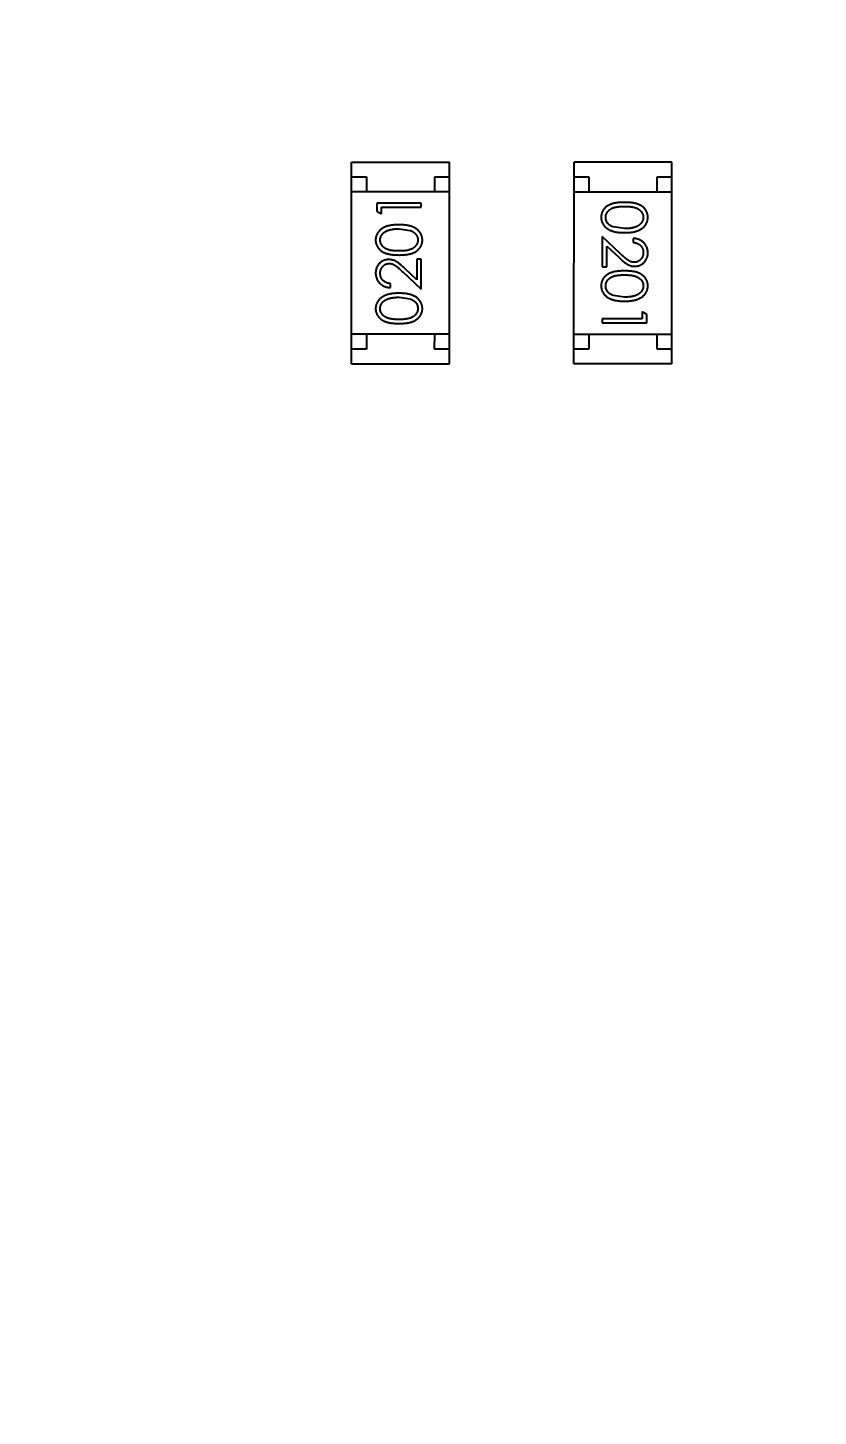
# Model space of a CAD drawing. Header units: inches. Extents: x -37.2 to 29.4, y -3.8 to 37.3.
# Drawn here: x -26.8 to -24.135, y 5.118 to 9.796 of the extents above; entities that cross this region are included whole.
import ezdxf

# ---------------------------------------------------------------- set-up
doc = ezdxf.new("R2010")
doc.units = ezdxf.units.IN
doc.header["$LTSCALE"] = 1.21
doc.header["$MEASUREMENT"] = 0
doc.header["$PDMODE"] = 3
doc.header["$PDSIZE"] = 0.3125
doc.layers.get('0').update_dxf_attribs({"linetype": 'CONTINUOUS'})
doc.layers.get('Defpoints').update_dxf_attribs({"linetype": 'CONTINUOUS'})
doc.layers.add('DIM', color=3, linetype='CONTINUOUS')
doc.styles.get("Standard").update_dxf_attribs({"font": 'txt', "width": 0.8})
doc.dimstyles.get("Standard").update_dxf_attribs({"dimtxt": 0.15625, "dimasz": 0.1875, "dimexe": 0.125, "dimexo": 0.0625, "dimgap": 0.09, "dimtad": 0, "dimtih": 1, "dimtoh": 1, "dimzin": 4, "dimdsep": 46, "dimtxsty": 'STANDARD', "dimblk": '_FILLED', "dimblk1": '_FILLED', "dimblk2": '_FILLED', "dimcen": 0.09, "dimazin": 1, "dimtp": 0.01, "dimtm": 0.01, "dimtfac": 1, "dimtofl": 0, "dimtmove": 0, "dimatfit": 3, "dimldrblk": '_FILLED', "dimfxl": 1, "dimtolj": 1, "dimtzin": 4, "dimarcsym": 0})

# ---------------------------------------------------------------- blocks, each defined once
blk = doc.blocks.new('_FILLED')
at = {"color": 0, "linetype": 'ByBlock'}
blk.add_solid([(0, 0), (-1, 0.1667), (-1, -0.1667)], dxfattribs=at)
blk = doc.blocks.new('*D5')
at = {"layer": 'Defpoints', "color": 0}
for p in [(-36.4962, 28.4485), (-28.0296, 28.4485), (-12.0218, 0.4472)]:
    blk.add_point(p, dxfattribs=at)
at = {"layer": 'DIM', "color": 0, "lineweight": -2}
for p, q in [((-28.0921, 28.4485), (-36.6212, 28.4485)), ((-36.4962, 27.4485), (-36.4962, 16.0045)), ((-36.4962, 1.4472), (-36.4962, 12.8912)), ((-12.0843, 0.4472), (-36.6212, 0.4472))]:
    blk.add_line(p, q, dxfattribs=at)
for p, rotation in [((-36.4962, 28.4485), 90), ((-36.4962, 0.4472), 270)]:
    blk.add_blockref('_FILLED', p, dxfattribs=dict(at, rotation=rotation))
at = {"layer": 'DIM', "color": 0, "insert": (-36.4962, 14.4478), "char_height": 1, "attachment_point": 5, "rotation": 90}
blk.add_mtext('\\A1;28.00', dxfattribs=at)

msp = doc.modelspace()

# ---------------------------------------------------------------- linework, layer by layer
at = {"color": 7, "linetype": 'Continuous'}
for p, q in [((-25.7081, 8.6632), (-25.708, 9.3432)), ((-25.708, 9.3432), (-25.378, 9.3432)), ((-25.3781, 8.6632), (-25.378, 9.3432)), ((-24.9583, 8.6633), (-24.9582, 9.3433)), ((-24.6282, 9.3433), (-24.9582, 9.3433)), ((-24.6283, 8.6633), (-24.6282, 9.3433)), ((-25.708, 9.2932), (-25.658, 9.2932)), ((-25.658, 9.2932), (-25.658, 9.2432)), ((-25.428, 9.2932), (-25.378, 9.2932)), ((-25.428, 9.2432), (-25.428, 9.2932)), ((-24.9582, 9.2933), (-24.9082, 9.2933)), ((-24.9082, 9.2933), (-24.9082, 9.2433)), ((-24.6782, 9.2933), (-24.6282, 9.2933)), ((-24.6782, 9.2433), (-24.6782, 9.2933)), ((-25.378, 9.2432), (-25.708, 9.2432)), ((-24.9582, 9.2433), (-24.6282, 9.2433)), ((-25.6233, 9.205), (-25.6233, 9.1773)), ((-25.4733, 9.205), (-25.6233, 9.205)), ((-25.6233, 9.1773), (-25.6079, 9.1685)), ((-25.6079, 9.1685), (-25.6079, 9.1915)), ((-25.6079, 9.1915), (-25.4733, 9.1915)), ((-25.4733, 9.1915), (-25.4733, 9.205)), ((-24.788, 9.1188), (-24.8257, 9.1245)), ((-25.5483, 9.1185), (-25.5106, 9.1128)), ((-24.8009, 9.0337), (-24.863, 9.0919)), ((-24.863, 9.0919), (-24.863, 8.9899)), ((-24.7591, 9.0861), (-24.7591, 9.0726)), ((-24.8476, 9.0597), (-24.8075, 9.0222)), ((-24.8476, 8.9899), (-24.8476, 9.0597)), ((-25.4887, 8.9467), (-25.5288, 8.9843)), ((-25.4733, 9.0165), (-25.4887, 9.0165)), ((-25.4887, 9.0165), (-25.4887, 8.9467)), ((-25.4733, 8.9146), (-25.4733, 9.0165)), ((-24.863, 8.9899), (-24.8476, 8.9899)), ((-25.5354, 8.9728), (-25.4733, 8.9146)), ((-25.5772, 8.9204), (-25.5772, 8.9338)), ((-24.788, 8.888), (-24.8257, 8.8937)), ((-25.5483, 8.8877), (-25.5106, 8.882)), ((-24.7284, 8.8149), (-24.863, 8.8149)), ((-24.863, 8.8149), (-24.863, 8.8015)), ((-24.863, 8.8015), (-24.713, 8.8015)), ((-24.713, 8.8292), (-24.7284, 8.838)), ((-24.7284, 8.838), (-24.7284, 8.8149)), ((-24.713, 8.8015), (-24.713, 8.8292)), ((-25.378, 8.7632), (-25.708, 8.7632)), ((-25.658, 8.7632), (-25.6581, 8.7132)), ((-25.4281, 8.7132), (-25.428, 8.7632)), ((-24.9583, 8.7633), (-24.6283, 8.7633)), ((-24.9083, 8.7633), (-24.9083, 8.7133)), ((-24.6783, 8.7133), (-24.6783, 8.7633)), ((-25.6581, 8.7132), (-25.7081, 8.7132)), ((-25.3781, 8.7132), (-25.4281, 8.7132)), ((-24.9083, 8.7133), (-24.9583, 8.7133)), ((-24.6283, 8.7133), (-24.6783, 8.7133)), ((-25.7081, 8.6632), (-25.3781, 8.6632)), ((-24.6283, 8.6633), (-24.9583, 8.6633))]:
    msp.add_line(p, q, dxfattribs=at)
for points, knots in [([(-24.788, 9.2072), (-24.7904, 9.2072), (-24.7951, 9.2072), (-24.8018, 9.2069), (-24.8082, 9.2064), (-24.8141, 9.2057), (-24.8197, 9.2048), (-24.8248, 9.2037), (-24.8295, 9.2024), (-24.8339, 9.2009), (-24.8379, 9.1992), (-24.8416, 9.1973), (-24.845, 9.1953), (-24.8482, 9.1931), (-24.8512, 9.1908), (-24.854, 9.1884), (-24.8564, 9.1857), (-24.8586, 9.1829), (-24.8605, 9.18), (-24.8622, 9.177), (-24.8637, 9.1739), (-24.8648, 9.1707), (-24.8657, 9.1674), (-24.8664, 9.1641), (-24.8668, 9.1606), (-24.8668, 9.1583), (-24.8668, 9.1571)], [0, 0, 0, 0, 0.068113, 0.132564, 0.193427, 0.250218, 0.303569, 0.353576, 0.400235, 0.443586, 0.484619, 0.524292, 0.56238, 0.599049, 0.63494, 0.669782, 0.704009, 0.737842, 0.771098, 0.803896, 0.836415, 0.868639, 0.900715, 0.933378, 0.966213, 1, 1, 1, 1]), ([(-24.8514, 9.1566), (-24.8514, 9.1583), (-24.8512, 9.1616), (-24.8499, 9.1665), (-24.8478, 9.1712), (-24.8454, 9.175), (-24.8431, 9.1778), (-24.8412, 9.1799), (-24.8391, 9.1818), (-24.8367, 9.1836), (-24.8342, 9.1852), (-24.8315, 9.1866), (-24.8286, 9.188), (-24.8255, 9.1892), (-24.8221, 9.1903), (-24.8183, 9.1913), (-24.8142, 9.192), (-24.8097, 9.1927), (-24.8048, 9.1932), (-24.7995, 9.1935), (-24.7939, 9.1938), (-24.79, 9.1938), (-24.788, 9.1938)], [0, 0, 0, 0, 0.060034, 0.120278, 0.182348, 0.247919, 0.281641, 0.315701, 0.350322, 0.385703, 0.421819, 0.459196, 0.497866, 0.538301, 0.58121, 0.628183, 0.679403, 0.734699, 0.794074, 0.858416, 0.927049, 1, 1, 1, 1]), ([(-24.7091, 9.1571), (-24.7091, 9.1583), (-24.7092, 9.1606), (-24.7096, 9.1641), (-24.7102, 9.1674), (-24.7112, 9.1707), (-24.7123, 9.1739), (-24.7138, 9.1771), (-24.7155, 9.1801), (-24.7175, 9.183), (-24.7197, 9.1858), (-24.7221, 9.1885), (-24.7249, 9.191), (-24.7278, 9.1933), (-24.731, 9.1954), (-24.7345, 9.1975), (-24.7382, 9.1993), (-24.7421, 9.201), (-24.7464, 9.2025), (-24.7511, 9.2037), (-24.7563, 9.2049), (-24.7618, 9.2057), (-24.7678, 9.2064), (-24.7741, 9.2069), (-24.781, 9.2072), (-24.7856, 9.2072), (-24.788, 9.2072)], [0, 0, 0, 0, 0.033742, 0.066533, 0.099153, 0.13154, 0.164087, 0.196563, 0.229707, 0.263315, 0.297504, 0.331686, 0.366482, 0.4021, 0.438958, 0.476748, 0.515985, 0.556589, 0.599519, 0.645765, 0.695487, 0.748721, 0.805687, 0.866754, 0.931405, 1, 1, 1, 1]), ([(-24.788, 9.1938), (-24.786, 9.1938), (-24.782, 9.1938), (-24.7764, 9.1935), (-24.7711, 9.1932), (-24.7662, 9.1926), (-24.7617, 9.192), (-24.7575, 9.1912), (-24.7538, 9.1903), (-24.7504, 9.1892), (-24.7473, 9.188), (-24.7444, 9.1866), (-24.7417, 9.1851), (-24.7391, 9.1835), (-24.7368, 9.1817), (-24.7347, 9.1798), (-24.7327, 9.1778), (-24.7305, 9.175), (-24.7281, 9.1712), (-24.726, 9.1665), (-24.7248, 9.1616), (-24.7246, 9.1583), (-24.7245, 9.1566)], [0, 0, 0, 0, 0.073302, 0.142286, 0.206253, 0.266017, 0.321612, 0.372532, 0.419497, 0.462398, 0.502825, 0.541489, 0.579034, 0.615143, 0.650298, 0.684912, 0.718701, 0.752189, 0.817245, 0.879117, 0.939613, 1, 1, 1, 1]), ([(-25.5482, 9.1319), (-25.5505, 9.1319), (-25.555, 9.1318), (-25.5616, 9.1315), (-25.5678, 9.131), (-25.5737, 9.1303), (-25.5791, 9.1293), (-25.5843, 9.1282), (-25.589, 9.1267), (-25.5934, 9.1251), (-25.5975, 9.1233), (-25.6014, 9.1214), (-25.6049, 9.1193), (-25.6082, 9.1171), (-25.6112, 9.1146), (-25.614, 9.1121), (-25.6165, 9.1094), (-25.6188, 9.1065), (-25.6208, 9.1035), (-25.6225, 9.1004), (-25.6239, 9.0972), (-25.6251, 9.094), (-25.626, 9.0906), (-25.6267, 9.0872), (-25.6271, 9.0837), (-25.6271, 9.0813), (-25.6272, 9.0801)], [0, 0, 0, 0, 0.065278, 0.127205, 0.186168, 0.241675, 0.294115, 0.343609, 0.390387, 0.434463, 0.476646, 0.517002, 0.555936, 0.593716, 0.630057, 0.665601, 0.700745, 0.734917, 0.768681, 0.802087, 0.834849, 0.867433, 0.900138, 0.932806, 0.966212, 1, 1, 1, 1]), ([(-25.4695, 9.0801), (-25.4695, 9.0813), (-25.4695, 9.0837), (-25.47, 9.0872), (-25.4706, 9.0907), (-25.4715, 9.094), (-25.4728, 9.0973), (-25.4742, 9.1005), (-25.476, 9.1035), (-25.4779, 9.1066), (-25.4802, 9.1095), (-25.4827, 9.1122), (-25.4855, 9.1148), (-25.4885, 9.1172), (-25.4918, 9.1194), (-25.4954, 9.1215), (-25.4992, 9.1234), (-25.5033, 9.1252), (-25.5077, 9.1268), (-25.5124, 9.1282), (-25.5175, 9.1293), (-25.5229, 9.1303), (-25.5288, 9.131), (-25.5349, 9.1315), (-25.5415, 9.1318), (-25.5459, 9.1319), (-25.5482, 9.1319)], [0, 0, 0, 0, 0.033824, 0.067298, 0.10028, 0.133019, 0.165736, 0.198792, 0.232372, 0.266409, 0.301016, 0.336196, 0.371972, 0.408574, 0.446394, 0.485225, 0.525372, 0.567224, 0.611081, 0.65775, 0.70702, 0.759235, 0.814484, 0.873227, 0.934937, 1, 1, 1, 1]), ([(-24.8668, 9.1571), (-24.8668, 9.1559), (-24.8668, 9.1535), (-24.8663, 9.15), (-24.8657, 9.1466), (-24.8647, 9.1432), (-24.8635, 9.14), (-24.8621, 9.1368), (-24.8603, 9.1337), (-24.8583, 9.1307), (-24.8561, 9.1278), (-24.8536, 9.1251), (-24.8508, 9.1225), (-24.8477, 9.12), (-24.8444, 9.1178), (-24.8409, 9.1157), (-24.8371, 9.1138), (-24.833, 9.112), (-24.8286, 9.1104), (-24.8239, 9.1091), (-24.8188, 9.1079), (-24.8133, 9.1069), (-24.8075, 9.1062), (-24.8013, 9.1057), (-24.7948, 9.1054), (-24.7903, 9.1053), (-24.788, 9.1053)], [0, 0, 0, 0, 0.033824, 0.067298, 0.10028, 0.133019, 0.165736, 0.198792, 0.232372, 0.266409, 0.301016, 0.336196, 0.371972, 0.408574, 0.446394, 0.485225, 0.525372, 0.567224, 0.611081, 0.65775, 0.70702, 0.759235, 0.814484, 0.873227, 0.934937, 1, 1, 1, 1]), ([(-24.8257, 9.1245), (-24.8267, 9.1249), (-24.8288, 9.1256), (-24.8317, 9.1269), (-24.8344, 9.1284), (-24.837, 9.13), (-24.8393, 9.1318), (-24.8414, 9.1336), (-24.8433, 9.1356), (-24.8456, 9.1384), (-24.8479, 9.1421), (-24.8499, 9.1468), (-24.8512, 9.1517), (-24.8514, 9.155), (-24.8514, 9.1566)], [0, 0, 0, 0, 0.075949, 0.148549, 0.218996, 0.286119, 0.351826, 0.416074, 0.478265, 0.540325, 0.660405, 0.774606, 0.887187, 1, 1, 1, 1]), ([(-24.788, 9.1053), (-24.7857, 9.1053), (-24.7812, 9.1054), (-24.7747, 9.1057), (-24.7685, 9.1062), (-24.7626, 9.107), (-24.7572, 9.1079), (-24.752, 9.1091), (-24.7473, 9.1105), (-24.7429, 9.1121), (-24.7388, 9.1139), (-24.7349, 9.1158), (-24.7314, 9.1179), (-24.7281, 9.1202), (-24.725, 9.1226), (-24.7223, 9.1252), (-24.7197, 9.1279), (-24.7175, 9.1308), (-24.7155, 9.1337), (-24.7138, 9.1368), (-24.7124, 9.14), (-24.7112, 9.1433), (-24.7103, 9.1466), (-24.7096, 9.15), (-24.7092, 9.1535), (-24.7091, 9.1559), (-24.7091, 9.1571)], [0, 0, 0, 0, 0.065278, 0.127205, 0.186168, 0.241675, 0.294115, 0.343609, 0.390387, 0.434463, 0.476646, 0.517002, 0.555936, 0.593716, 0.630057, 0.665601, 0.700745, 0.734917, 0.768681, 0.802087, 0.834849, 0.867433, 0.900138, 0.932806, 0.966212, 1, 1, 1, 1]), ([(-24.7245, 9.1566), (-24.7246, 9.155), (-24.7248, 9.1517), (-24.726, 9.1469), (-24.7282, 9.1422), (-24.7305, 9.1385), (-24.7328, 9.1356), (-24.7348, 9.1335), (-24.737, 9.1316), (-24.7395, 9.1298), (-24.7422, 9.1281), (-24.7452, 9.1265), (-24.7483, 9.1251), (-24.7517, 9.1238), (-24.7554, 9.1226), (-24.7593, 9.1215), (-24.7635, 9.1207), (-24.7679, 9.12), (-24.7726, 9.1195), (-24.7775, 9.119), (-24.7826, 9.1189), (-24.7862, 9.1188), (-24.788, 9.1188)], [0, 0, 0, 0, 0.059689, 0.119507, 0.181075, 0.246162, 0.279894, 0.314468, 0.350403, 0.387474, 0.426147, 0.466624, 0.508745, 0.553328, 0.600058, 0.649177, 0.700552, 0.754894, 0.811825, 0.871514, 0.934319, 1, 1, 1, 1]), ([(-25.6272, 9.0801), (-25.6271, 9.079), (-25.6271, 9.0766), (-25.6267, 9.0732), (-25.626, 9.0698), (-25.6251, 9.0665), (-25.6239, 9.0633), (-25.6225, 9.0602), (-25.6207, 9.0572), (-25.6188, 9.0542), (-25.6166, 9.0514), (-25.6141, 9.0487), (-25.6114, 9.0463), (-25.6085, 9.0439), (-25.6052, 9.0418), (-25.6018, 9.0397), (-25.5981, 9.0379), (-25.5941, 9.0363), (-25.5898, 9.0348), (-25.5851, 9.0335), (-25.58, 9.0324), (-25.5745, 9.0315), (-25.5685, 9.0308), (-25.5621, 9.0303), (-25.5553, 9.03), (-25.5507, 9.03), (-25.5482, 9.03)], [0, 0, 0, 0, 0.033742, 0.066533, 0.099153, 0.13154, 0.164087, 0.196563, 0.229707, 0.263315, 0.297504, 0.331686, 0.366482, 0.4021, 0.438958, 0.476748, 0.515985, 0.556589, 0.599519, 0.645765, 0.695487, 0.748721, 0.805687, 0.866754, 0.931405, 1, 1, 1, 1]), ([(-25.6118, 9.0806), (-25.6117, 9.0822), (-25.6115, 9.0855), (-25.6103, 9.0904), (-25.6081, 9.095), (-25.6058, 9.0988), (-25.6035, 9.1016), (-25.6015, 9.1037), (-25.5993, 9.1057), (-25.5968, 9.1075), (-25.5941, 9.1091), (-25.5911, 9.1107), (-25.5879, 9.1121), (-25.5845, 9.1135), (-25.5808, 9.1146), (-25.577, 9.1157), (-25.5728, 9.1165), (-25.5684, 9.1172), (-25.5637, 9.1178), (-25.5588, 9.1182), (-25.5536, 9.1184), (-25.5501, 9.1184), (-25.5483, 9.1185)], [0, 0, 0, 0, 0.059689, 0.119507, 0.181075, 0.246162, 0.279894, 0.314468, 0.350403, 0.387474, 0.426147, 0.466624, 0.508745, 0.553328, 0.600058, 0.649177, 0.700552, 0.754894, 0.811825, 0.871514, 0.934319, 1, 1, 1, 1]), ([(-25.5483, 9.0435), (-25.5503, 9.0435), (-25.5542, 9.0435), (-25.5599, 9.0437), (-25.5652, 9.0441), (-25.5701, 9.0446), (-25.5746, 9.0452), (-25.5787, 9.046), (-25.5825, 9.0469), (-25.5859, 9.048), (-25.589, 9.0493), (-25.5919, 9.0506), (-25.5946, 9.0521), (-25.5971, 9.0538), (-25.5995, 9.0555), (-25.6016, 9.0574), (-25.6035, 9.0594), (-25.6058, 9.0623), (-25.6081, 9.066), (-25.6103, 9.0707), (-25.6115, 9.0756), (-25.6117, 9.0789), (-25.6118, 9.0806)], [0, 0, 0, 0, 0.073302, 0.142286, 0.206253, 0.266017, 0.321612, 0.372532, 0.419497, 0.462398, 0.502825, 0.541489, 0.579034, 0.615143, 0.650298, 0.684912, 0.718701, 0.752189, 0.817245, 0.879117, 0.939613, 1, 1, 1, 1]), ([(-25.4848, 9.0806), (-25.4849, 9.0789), (-25.4851, 9.0756), (-25.4864, 9.0708), (-25.4885, 9.066), (-25.4908, 9.0623), (-25.4932, 9.0594), (-25.4951, 9.0573), (-25.4972, 9.0555), (-25.4995, 9.0537), (-25.502, 9.052), (-25.5048, 9.0506), (-25.5077, 9.0492), (-25.5108, 9.048), (-25.5142, 9.0469), (-25.5179, 9.046), (-25.5221, 9.0452), (-25.5266, 9.0445), (-25.5315, 9.0441), (-25.5368, 9.0437), (-25.5424, 9.0435), (-25.5463, 9.0435), (-25.5483, 9.0435)], [0, 0, 0, 0, 0.060034, 0.120278, 0.182348, 0.247919, 0.281641, 0.315701, 0.350322, 0.385703, 0.421819, 0.459196, 0.497866, 0.538301, 0.58121, 0.628183, 0.679403, 0.734699, 0.794074, 0.858416, 0.927049, 1, 1, 1, 1]), ([(-25.5482, 9.03), (-25.5459, 9.03), (-25.5412, 9.03), (-25.5345, 9.0303), (-25.5281, 9.0308), (-25.5222, 9.0316), (-25.5166, 9.0325), (-25.5115, 9.0335), (-25.5068, 9.0348), (-25.5024, 9.0363), (-25.4984, 9.038), (-25.4947, 9.0399), (-25.4912, 9.0419), (-25.488, 9.0441), (-25.4851, 9.0464), (-25.4823, 9.0489), (-25.4799, 9.0515), (-25.4777, 9.0543), (-25.4758, 9.0572), (-25.4741, 9.0602), (-25.4726, 9.0633), (-25.4715, 9.0665), (-25.4706, 9.0698), (-25.4699, 9.0732), (-25.4695, 9.0766), (-25.4695, 9.079), (-25.4695, 9.0801)], [0, 0, 0, 0, 0.068113, 0.132564, 0.193427, 0.250218, 0.303569, 0.353576, 0.400235, 0.443586, 0.484619, 0.524292, 0.56238, 0.599049, 0.63494, 0.669782, 0.704009, 0.737842, 0.771098, 0.803896, 0.836415, 0.868639, 0.900715, 0.933378, 0.966213, 1, 1, 1, 1]), ([(-25.5106, 9.1128), (-25.5095, 9.1124), (-25.5075, 9.1116), (-25.5046, 9.1103), (-25.5018, 9.1088), (-25.4993, 9.1072), (-25.497, 9.1055), (-25.4949, 9.1036), (-25.493, 9.1016), (-25.4907, 9.0988), (-25.4884, 9.0951), (-25.4864, 9.0904), (-25.485, 9.0856), (-25.4849, 9.0822), (-25.4848, 9.0806)], [0, 0, 0, 0, 0.075949, 0.148549, 0.218996, 0.286119, 0.351826, 0.416074, 0.478265, 0.540325, 0.660405, 0.774606, 0.887187, 1, 1, 1, 1]), ([(-24.7091, 9.0372), (-24.7092, 9.0388), (-24.7092, 9.0421), (-24.7099, 9.047), (-24.711, 9.0516), (-24.7126, 9.056), (-24.7146, 9.0602), (-24.717, 9.0643), (-24.7198, 9.0681), (-24.7232, 9.0716), (-24.7268, 9.0749), (-24.7307, 9.0778), (-24.7348, 9.0802), (-24.7392, 9.0822), (-24.7438, 9.0839), (-24.7487, 9.085), (-24.7538, 9.0858), (-24.7573, 9.086), (-24.7591, 9.0861)], [0, 0, 0, 0, 0.06445, 0.126725, 0.187421, 0.247417, 0.306749, 0.366595, 0.427749, 0.490235, 0.553031, 0.614805, 0.676505, 0.738096, 0.801021, 0.864897, 0.931209, 1, 1, 1, 1]), ([(-24.7549, 9.0053), (-24.7566, 9.0054), (-24.7598, 9.0055), (-24.7646, 9.0065), (-24.7692, 9.0082), (-24.773, 9.0102), (-24.7762, 9.0123), (-24.7788, 9.0142), (-24.7818, 9.0165), (-24.7851, 9.0192), (-24.7886, 9.0222), (-24.7924, 9.0257), (-24.7966, 9.0296), (-24.7994, 9.0323), (-24.8009, 9.0337)], [0, 0, 0, 0, 0.088014, 0.174976, 0.2638, 0.355443, 0.406413, 0.465519, 0.533076, 0.609353, 0.693899, 0.787171, 0.889197, 1, 1, 1, 1]), ([(-24.7591, 9.0726), (-24.7578, 9.0725), (-24.7552, 9.0723), (-24.7514, 9.0715), (-24.7479, 9.0706), (-24.7445, 9.0693), (-24.7415, 9.0678), (-24.7386, 9.0661), (-24.736, 9.0641), (-24.7336, 9.0618), (-24.7315, 9.0594), (-24.7296, 9.0567), (-24.728, 9.054), (-24.7268, 9.051), (-24.7258, 9.0479), (-24.725, 9.0447), (-24.7246, 9.0413), (-24.7246, 9.039), (-24.7245, 9.0379)], [0, 0, 0, 0, 0.073648, 0.143686, 0.210962, 0.275557, 0.338064, 0.399311, 0.4594, 0.51934, 0.579024, 0.637809, 0.695959, 0.754122, 0.813113, 0.873453, 0.935561, 1, 1, 1, 1]), ([(-24.7245, 9.0379), (-24.7246, 9.0367), (-24.7246, 9.0345), (-24.725, 9.0313), (-24.7257, 9.0282), (-24.7267, 9.0252), (-24.728, 9.0224), (-24.7295, 9.0197), (-24.7314, 9.0171), (-24.7335, 9.0147), (-24.7357, 9.0125), (-24.7382, 9.0106), (-24.7407, 9.009), (-24.7433, 9.0076), (-24.7461, 9.0066), (-24.7489, 9.0059), (-24.7519, 9.0054), (-24.7539, 9.0053), (-24.7549, 9.0053)], [0, 0, 0, 0, 0.068027, 0.133505, 0.19695, 0.26027, 0.322741, 0.384982, 0.448465, 0.513424, 0.578224, 0.640011, 0.700094, 0.760067, 0.819012, 0.877878, 0.938035, 1, 1, 1, 1]), ([(-24.7537, 8.9919), (-24.7522, 8.9919), (-24.7493, 8.992), (-24.745, 8.9926), (-24.7409, 8.9936), (-24.7368, 8.9949), (-24.733, 8.9967), (-24.7293, 8.9989), (-24.7257, 9.0014), (-24.7224, 9.0043), (-24.7192, 9.0075), (-24.7166, 9.0111), (-24.7143, 9.0148), (-24.7123, 9.0188), (-24.7109, 9.0231), (-24.7099, 9.0276), (-24.7093, 9.0323), (-24.7092, 9.0355), (-24.7091, 9.0372)], [0, 0, 0, 0, 0.06271, 0.123347, 0.183401, 0.242828, 0.302097, 0.36242, 0.423725, 0.487032, 0.550491, 0.612709, 0.674265, 0.73617, 0.799211, 0.863483, 0.930525, 1, 1, 1, 1]), ([(-25.5826, 9.0146), (-25.5841, 9.0146), (-25.587, 9.0145), (-25.5913, 9.0139), (-25.5954, 9.0129), (-25.5995, 9.0116), (-25.6033, 9.0098), (-25.607, 9.0076), (-25.6106, 9.0051), (-25.6139, 9.0021), (-25.6171, 8.9989), (-25.6197, 8.9954), (-25.622, 8.9916), (-25.624, 8.9876), (-25.6254, 8.9834), (-25.6264, 8.9789), (-25.627, 8.9742), (-25.6271, 8.9709), (-25.6272, 8.9693)], [0, 0, 0, 0, 0.06271, 0.123347, 0.183401, 0.242828, 0.302097, 0.36242, 0.423725, 0.487032, 0.550491, 0.612709, 0.674265, 0.73617, 0.799211, 0.863483, 0.930525, 1, 1, 1, 1]), ([(-25.6118, 8.9686), (-25.6117, 8.9697), (-25.6117, 8.9719), (-25.6113, 8.9752), (-25.6106, 8.9783), (-25.6096, 8.9812), (-25.6083, 8.9841), (-25.6068, 8.9868), (-25.6049, 8.9893), (-25.6028, 8.9917), (-25.6005, 8.9939), (-25.5981, 8.9958), (-25.5956, 8.9975), (-25.593, 8.9988), (-25.5902, 8.9999), (-25.5874, 9.0006), (-25.5844, 9.0011), (-25.5824, 9.0011), (-25.5814, 9.0011)], [0, 0, 0, 0, 0.068027, 0.133505, 0.19695, 0.26027, 0.322741, 0.384982, 0.448465, 0.513424, 0.578224, 0.640011, 0.700094, 0.760067, 0.819012, 0.877878, 0.938035, 1, 1, 1, 1]), ([(-25.5288, 8.9843), (-25.5303, 8.9857), (-25.5333, 8.9885), (-25.5376, 8.9924), (-25.5417, 8.996), (-25.5456, 8.9992), (-25.5492, 9.002), (-25.5526, 9.0045), (-25.5558, 9.0066), (-25.5596, 9.0089), (-25.5644, 9.0112), (-25.5702, 9.0132), (-25.5763, 9.0144), (-25.5805, 9.0145), (-25.5826, 9.0146)], [0, 0, 0, 0, 0.09953, 0.192079, 0.277712, 0.357454, 0.429648, 0.495771, 0.555538, 0.608657, 0.707578, 0.804328, 0.901298, 1, 1, 1, 1]), ([(-25.5814, 9.0011), (-25.5797, 9.0011), (-25.5765, 9.001), (-25.5717, 8.9999), (-25.5671, 8.9982), (-25.5633, 8.9962), (-25.5601, 8.9942), (-25.5574, 8.9923), (-25.5545, 8.99), (-25.5512, 8.9873), (-25.5477, 8.9842), (-25.5439, 8.9808), (-25.5397, 8.9769), (-25.5369, 8.9742), (-25.5354, 8.9728)], [0, 0, 0, 0, 0.088014, 0.174976, 0.2638, 0.355443, 0.406413, 0.465519, 0.533076, 0.609353, 0.693899, 0.787171, 0.889197, 1, 1, 1, 1]), ([(-24.8075, 9.0222), (-24.806, 9.0208), (-24.803, 9.018), (-24.7987, 9.0141), (-24.7946, 9.0105), (-24.7907, 9.0073), (-24.7871, 9.0044), (-24.7837, 9.002), (-24.7805, 8.9999), (-24.7767, 8.9975), (-24.7719, 8.9952), (-24.766, 8.9933), (-24.76, 8.9921), (-24.7558, 8.9919), (-24.7537, 8.9919)], [0, 0, 0, 0, 0.09953, 0.192079, 0.277712, 0.357454, 0.429648, 0.495771, 0.555538, 0.608657, 0.707578, 0.804328, 0.901298, 1, 1, 1, 1]), ([(-25.6272, 8.9693), (-25.6271, 8.9676), (-25.6271, 8.9643), (-25.6264, 8.9595), (-25.6253, 8.9549), (-25.6237, 8.9504), (-25.6217, 8.9462), (-25.6193, 8.9422), (-25.6165, 8.9384), (-25.6131, 8.9348), (-25.6095, 8.9316), (-25.6056, 8.9287), (-25.6015, 8.9263), (-25.5971, 8.9242), (-25.5925, 8.9226), (-25.5876, 8.9214), (-25.5825, 8.9206), (-25.579, 8.9205), (-25.5772, 8.9204)], [0, 0, 0, 0, 0.06445, 0.126725, 0.187421, 0.247417, 0.306749, 0.366595, 0.427749, 0.490235, 0.553031, 0.614805, 0.676505, 0.738096, 0.801021, 0.864897, 0.931209, 1, 1, 1, 1]), ([(-25.5772, 8.9338), (-25.5785, 8.934), (-25.5811, 8.9342), (-25.5849, 8.935), (-25.5884, 8.9359), (-25.5918, 8.9371), (-25.5948, 8.9387), (-25.5977, 8.9404), (-25.6003, 8.9424), (-25.6027, 8.9446), (-25.6048, 8.9471), (-25.6067, 8.9497), (-25.6083, 8.9525), (-25.6095, 8.9554), (-25.6105, 8.9585), (-25.6113, 8.9617), (-25.6117, 8.9651), (-25.6117, 8.9674), (-25.6118, 8.9686)], [0, 0, 0, 0, 0.073648, 0.143686, 0.210962, 0.275557, 0.338064, 0.399311, 0.4594, 0.51934, 0.579024, 0.637809, 0.695959, 0.754122, 0.813113, 0.873453, 0.935561, 1, 1, 1, 1]), ([(-24.788, 8.9765), (-24.7904, 8.9765), (-24.7951, 8.9764), (-24.8018, 8.9761), (-24.8082, 8.9756), (-24.8141, 8.9749), (-24.8197, 8.974), (-24.8248, 8.973), (-24.8295, 8.9716), (-24.8339, 8.9701), (-24.8379, 8.9684), (-24.8416, 8.9666), (-24.8451, 8.9646), (-24.8483, 8.9624), (-24.8512, 8.9601), (-24.854, 8.9576), (-24.8564, 8.9549), (-24.8586, 8.9522), (-24.8605, 8.9492), (-24.8622, 8.9462), (-24.8637, 8.9431), (-24.8648, 8.9399), (-24.8657, 8.9367), (-24.8664, 8.9333), (-24.8668, 8.9298), (-24.8668, 8.9275), (-24.8668, 8.9263)], [0, 0, 0, 0, 0.068113, 0.132564, 0.193427, 0.250218, 0.303569, 0.353576, 0.400235, 0.443586, 0.484619, 0.524292, 0.56238, 0.599049, 0.63494, 0.669782, 0.704009, 0.737842, 0.771098, 0.803896, 0.836415, 0.868639, 0.900715, 0.933378, 0.966213, 1, 1, 1, 1]), ([(-24.8515, 8.9259), (-24.8514, 8.9275), (-24.8512, 8.9308), (-24.8499, 8.9357), (-24.8478, 8.9404), (-24.8454, 8.9442), (-24.8431, 8.9471), (-24.8412, 8.9491), (-24.8391, 8.951), (-24.8368, 8.9528), (-24.8343, 8.9544), (-24.8315, 8.9559), (-24.8286, 8.9572), (-24.8255, 8.9585), (-24.8221, 8.9596), (-24.8184, 8.9605), (-24.8142, 8.9613), (-24.8097, 8.9619), (-24.8048, 8.9624), (-24.7995, 8.9627), (-24.7939, 8.963), (-24.79, 8.963), (-24.788, 8.963)], [0, 0, 0, 0, 0.060034, 0.120278, 0.182348, 0.247919, 0.281641, 0.315701, 0.350322, 0.385703, 0.421819, 0.459196, 0.497866, 0.538301, 0.58121, 0.628183, 0.679403, 0.734699, 0.794074, 0.858416, 0.927049, 1, 1, 1, 1]), ([(-24.7091, 8.9263), (-24.7092, 8.9275), (-24.7092, 8.9298), (-24.7096, 8.9333), (-24.7103, 8.9367), (-24.7112, 8.9399), (-24.7124, 8.9432), (-24.7138, 8.9463), (-24.7155, 8.9493), (-24.7175, 8.9523), (-24.7197, 8.9551), (-24.7222, 8.9577), (-24.7249, 8.9602), (-24.7278, 8.9625), (-24.7311, 8.9647), (-24.7345, 8.9667), (-24.7382, 8.9685), (-24.7422, 8.9702), (-24.7465, 8.9717), (-24.7512, 8.973), (-24.7563, 8.9741), (-24.7618, 8.9749), (-24.7678, 8.9756), (-24.7742, 8.9761), (-24.781, 8.9764), (-24.7856, 8.9765), (-24.788, 8.9765)], [0, 0, 0, 0, 0.033742, 0.066533, 0.099153, 0.13154, 0.164087, 0.196563, 0.229707, 0.263315, 0.297504, 0.331686, 0.366482, 0.4021, 0.438958, 0.476748, 0.515985, 0.556589, 0.599519, 0.645765, 0.695487, 0.748721, 0.805687, 0.866754, 0.931405, 1, 1, 1, 1]), ([(-24.788, 8.963), (-24.786, 8.963), (-24.7821, 8.963), (-24.7764, 8.9627), (-24.7711, 8.9624), (-24.7662, 8.9619), (-24.7617, 8.9613), (-24.7576, 8.9604), (-24.7538, 8.9595), (-24.7504, 8.9584), (-24.7473, 8.9572), (-24.7444, 8.9558), (-24.7417, 8.9543), (-24.7392, 8.9527), (-24.7368, 8.951), (-24.7347, 8.9491), (-24.7328, 8.9471), (-24.7305, 8.9442), (-24.7282, 8.9405), (-24.726, 8.9358), (-24.7248, 8.9308), (-24.7246, 8.9275), (-24.7245, 8.9259)], [0, 0, 0, 0, 0.073302, 0.142286, 0.206253, 0.266017, 0.321612, 0.372532, 0.419497, 0.462398, 0.502825, 0.541489, 0.579034, 0.615143, 0.650298, 0.684912, 0.718701, 0.752189, 0.817245, 0.879117, 0.939613, 1, 1, 1, 1]), ([(-25.5483, 8.9011), (-25.5506, 8.9011), (-25.5551, 8.9011), (-25.5616, 8.9008), (-25.5678, 8.9002), (-25.5737, 8.8995), (-25.5791, 8.8985), (-25.5843, 8.8974), (-25.589, 8.896), (-25.5934, 8.8944), (-25.5975, 8.8925), (-25.6014, 8.8906), (-25.6049, 8.8885), (-25.6082, 8.8863), (-25.6112, 8.8839), (-25.614, 8.8813), (-25.6166, 8.8786), (-25.6188, 8.8757), (-25.6208, 8.8727), (-25.6225, 8.8696), (-25.6239, 8.8665), (-25.6251, 8.8632), (-25.626, 8.8599), (-25.6267, 8.8564), (-25.6271, 8.8529), (-25.6271, 8.8506), (-25.6272, 8.8494)], [0, 0, 0, 0, 0.065278, 0.127205, 0.186168, 0.241675, 0.294115, 0.343609, 0.390387, 0.434463, 0.476646, 0.517002, 0.555936, 0.593716, 0.630057, 0.665601, 0.700745, 0.734917, 0.768681, 0.802087, 0.834849, 0.867433, 0.900138, 0.932806, 0.966212, 1, 1, 1, 1]), ([(-25.4695, 8.8494), (-25.4695, 8.8506), (-25.4695, 8.8529), (-25.47, 8.8564), (-25.4706, 8.8599), (-25.4716, 8.8632), (-25.4728, 8.8665), (-25.4742, 8.8697), (-25.476, 8.8728), (-25.4779, 8.8758), (-25.4802, 8.8787), (-25.4827, 8.8814), (-25.4855, 8.884), (-25.4886, 8.8864), (-25.4919, 8.8887), (-25.4954, 8.8907), (-25.4992, 8.8927), (-25.5033, 8.8944), (-25.5077, 8.8961), (-25.5124, 8.8974), (-25.5175, 8.8986), (-25.523, 8.8995), (-25.5288, 8.9002), (-25.535, 8.9008), (-25.5415, 8.9011), (-25.546, 8.9011), (-25.5483, 8.9011)], [0, 0, 0, 0, 0.033824, 0.067298, 0.10028, 0.133019, 0.165736, 0.198792, 0.232372, 0.266409, 0.301016, 0.336196, 0.371972, 0.408574, 0.446394, 0.485225, 0.525372, 0.567224, 0.611081, 0.65775, 0.70702, 0.759235, 0.814484, 0.873227, 0.934937, 1, 1, 1, 1]), ([(-24.8668, 8.9263), (-24.8668, 8.9251), (-24.8668, 8.9228), (-24.8663, 8.9193), (-24.8657, 8.9158), (-24.8648, 8.9125), (-24.8635, 8.9092), (-24.8621, 8.906), (-24.8603, 8.9029), (-24.8584, 8.8999), (-24.8561, 8.897), (-24.8536, 8.8943), (-24.8508, 8.8917), (-24.8478, 8.8893), (-24.8445, 8.887), (-24.8409, 8.885), (-24.8371, 8.883), (-24.833, 8.8813), (-24.8286, 8.8796), (-24.8239, 8.8783), (-24.8188, 8.8771), (-24.8133, 8.8762), (-24.8075, 8.8755), (-24.8014, 8.8749), (-24.7948, 8.8746), (-24.7903, 8.8746), (-24.7881, 8.8746)], [0, 0, 0, 0, 0.033824, 0.067298, 0.10028, 0.133019, 0.165736, 0.198792, 0.232372, 0.266409, 0.301016, 0.336196, 0.371972, 0.408574, 0.446394, 0.485225, 0.525372, 0.567224, 0.611081, 0.65775, 0.70702, 0.759235, 0.814484, 0.873227, 0.934937, 1, 1, 1, 1]), ([(-24.8257, 8.8937), (-24.8268, 8.8941), (-24.8288, 8.8948), (-24.8317, 8.8962), (-24.8345, 8.8976), (-24.837, 8.8992), (-24.8393, 8.901), (-24.8414, 8.9028), (-24.8433, 8.9048), (-24.8456, 8.9077), (-24.8479, 8.9113), (-24.8499, 8.9161), (-24.8512, 8.9209), (-24.8514, 8.9242), (-24.8515, 8.9259)], [0, 0, 0, 0, 0.075949, 0.148549, 0.218996, 0.286119, 0.351826, 0.416074, 0.478265, 0.540325, 0.660405, 0.774606, 0.887187, 1, 1, 1, 1]), ([(-24.7881, 8.8746), (-24.7858, 8.8746), (-24.7813, 8.8746), (-24.7747, 8.8749), (-24.7685, 8.8755), (-24.7626, 8.8762), (-24.7572, 8.8772), (-24.752, 8.8783), (-24.7473, 8.8797), (-24.7429, 8.8813), (-24.7388, 8.8832), (-24.7349, 8.8851), (-24.7314, 8.8872), (-24.7281, 8.8894), (-24.7251, 8.8918), (-24.7223, 8.8944), (-24.7198, 8.8971), (-24.7175, 8.9), (-24.7155, 8.903), (-24.7138, 8.9061), (-24.7124, 8.9092), (-24.7112, 8.9125), (-24.7103, 8.9158), (-24.7096, 8.9192), (-24.7092, 8.9228), (-24.7092, 8.9251), (-24.7091, 8.9263)], [0, 0, 0, 0, 0.065278, 0.127205, 0.186168, 0.241675, 0.294115, 0.343609, 0.390387, 0.434463, 0.476646, 0.517002, 0.555936, 0.593716, 0.630057, 0.665601, 0.700745, 0.734917, 0.768681, 0.802087, 0.834849, 0.867433, 0.900138, 0.932806, 0.966212, 1, 1, 1, 1]), ([(-24.7245, 8.9259), (-24.7246, 8.9242), (-24.7248, 8.9209), (-24.726, 8.9161), (-24.7282, 8.9114), (-24.7305, 8.9077), (-24.7328, 8.9048), (-24.7348, 8.9028), (-24.737, 8.9008), (-24.7395, 8.899), (-24.7422, 8.8973), (-24.7452, 8.8958), (-24.7483, 8.8943), (-24.7518, 8.893), (-24.7554, 8.8918), (-24.7593, 8.8908), (-24.7635, 8.89), (-24.7679, 8.8892), (-24.7726, 8.8887), (-24.7775, 8.8883), (-24.7827, 8.8881), (-24.7862, 8.888), (-24.788, 8.888)], [0, 0, 0, 0, 0.059689, 0.119507, 0.181075, 0.246162, 0.279894, 0.314468, 0.350403, 0.387474, 0.426147, 0.466624, 0.508745, 0.553328, 0.600058, 0.649177, 0.700552, 0.754894, 0.811825, 0.871514, 0.934319, 1, 1, 1, 1]), ([(-25.6272, 8.8494), (-25.6272, 8.8482), (-25.6271, 8.8459), (-25.6267, 8.8424), (-25.6261, 8.839), (-25.6251, 8.8357), (-25.6239, 8.8325), (-25.6225, 8.8294), (-25.6208, 8.8264), (-25.6188, 8.8234), (-25.6166, 8.8206), (-25.6142, 8.8179), (-25.6114, 8.8155), (-25.6085, 8.8132), (-25.6053, 8.811), (-25.6018, 8.809), (-25.5981, 8.8072), (-25.5942, 8.8055), (-25.5898, 8.804), (-25.5851, 8.8027), (-25.58, 8.8016), (-25.5745, 8.8008), (-25.5685, 8.8001), (-25.5621, 8.7996), (-25.5553, 8.7993), (-25.5507, 8.7992), (-25.5483, 8.7992)], [0, 0, 0, 0, 0.033742, 0.066533, 0.099153, 0.13154, 0.164087, 0.196563, 0.229707, 0.263315, 0.297504, 0.331686, 0.366482, 0.4021, 0.438958, 0.476748, 0.515985, 0.556589, 0.599519, 0.645765, 0.695487, 0.748721, 0.805687, 0.866754, 0.931405, 1, 1, 1, 1]), ([(-25.6118, 8.8498), (-25.6117, 8.8515), (-25.6115, 8.8547), (-25.6103, 8.8596), (-25.6081, 8.8643), (-25.6058, 8.868), (-25.6035, 8.8709), (-25.6015, 8.8729), (-25.5993, 8.8749), (-25.5968, 8.8767), (-25.5941, 8.8784), (-25.5911, 8.8799), (-25.588, 8.8814), (-25.5845, 8.8827), (-25.5809, 8.8838), (-25.577, 8.8849), (-25.5728, 8.8857), (-25.5684, 8.8865), (-25.5637, 8.887), (-25.5588, 8.8874), (-25.5537, 8.8876), (-25.5501, 8.8877), (-25.5483, 8.8877)], [0, 0, 0, 0, 0.059689, 0.119507, 0.181075, 0.246162, 0.279894, 0.314468, 0.350403, 0.387474, 0.426147, 0.466624, 0.508745, 0.553328, 0.600058, 0.649177, 0.700552, 0.754894, 0.811825, 0.871514, 0.934319, 1, 1, 1, 1]), ([(-25.5483, 8.8127), (-25.5503, 8.8127), (-25.5542, 8.8127), (-25.5599, 8.813), (-25.5652, 8.8133), (-25.5701, 8.8138), (-25.5746, 8.8144), (-25.5788, 8.8153), (-25.5825, 8.8162), (-25.5859, 8.8173), (-25.589, 8.8185), (-25.5919, 8.8198), (-25.5946, 8.8213), (-25.5972, 8.823), (-25.5995, 8.8247), (-25.6016, 8.8266), (-25.6036, 8.8286), (-25.6058, 8.8315), (-25.6082, 8.8352), (-25.6103, 8.8399), (-25.6115, 8.8448), (-25.6117, 8.8482), (-25.6118, 8.8498)], [0, 0, 0, 0, 0.073302, 0.142286, 0.206253, 0.266017, 0.321612, 0.372532, 0.419497, 0.462398, 0.502825, 0.541489, 0.579034, 0.615143, 0.650298, 0.684912, 0.718701, 0.752189, 0.817245, 0.879117, 0.939613, 1, 1, 1, 1]), ([(-25.4849, 8.8498), (-25.4849, 8.8482), (-25.4851, 8.8449), (-25.4864, 8.84), (-25.4885, 8.8352), (-25.4909, 8.8315), (-25.4932, 8.8286), (-25.4951, 8.8266), (-25.4972, 8.8247), (-25.4996, 8.8229), (-25.5021, 8.8213), (-25.5048, 8.8198), (-25.5077, 8.8185), (-25.5108, 8.8172), (-25.5142, 8.8161), (-25.518, 8.8152), (-25.5221, 8.8144), (-25.5266, 8.8138), (-25.5315, 8.8133), (-25.5368, 8.813), (-25.5424, 8.8127), (-25.5463, 8.8127), (-25.5483, 8.8127)], [0, 0, 0, 0, 0.060034, 0.120278, 0.182348, 0.247919, 0.281641, 0.315701, 0.350322, 0.385703, 0.421819, 0.459196, 0.497866, 0.538301, 0.58121, 0.628183, 0.679403, 0.734699, 0.794074, 0.858416, 0.927049, 1, 1, 1, 1]), ([(-25.5483, 8.7992), (-25.5459, 8.7992), (-25.5412, 8.7993), (-25.5345, 8.7996), (-25.5281, 8.8001), (-25.5222, 8.8008), (-25.5166, 8.8017), (-25.5115, 8.8027), (-25.5068, 8.8041), (-25.5024, 8.8056), (-25.4984, 8.8073), (-25.4947, 8.8091), (-25.4913, 8.8111), (-25.4881, 8.8133), (-25.4851, 8.8156), (-25.4823, 8.8181), (-25.4799, 8.8208), (-25.4777, 8.8235), (-25.4758, 8.8265), (-25.4741, 8.8295), (-25.4726, 8.8326), (-25.4715, 8.8358), (-25.4706, 8.839), (-25.4699, 8.8424), (-25.4695, 8.8458), (-25.4695, 8.8482), (-25.4695, 8.8494)], [0, 0, 0, 0, 0.068113, 0.132564, 0.193427, 0.250218, 0.303569, 0.353576, 0.400235, 0.443586, 0.484619, 0.524292, 0.56238, 0.599049, 0.63494, 0.669782, 0.704009, 0.737842, 0.771098, 0.803896, 0.836415, 0.868639, 0.900715, 0.933378, 0.966213, 1, 1, 1, 1]), ([(-25.5106, 8.882), (-25.5096, 8.8816), (-25.5075, 8.8809), (-25.5046, 8.8795), (-25.5019, 8.8781), (-25.4993, 8.8765), (-25.497, 8.8747), (-25.4949, 8.8729), (-25.493, 8.8708), (-25.4907, 8.868), (-25.4884, 8.8644), (-25.4864, 8.8596), (-25.4851, 8.8548), (-25.4849, 8.8515), (-25.4849, 8.8498)], [0, 0, 0, 0, 0.075949, 0.148549, 0.218996, 0.286119, 0.351826, 0.416074, 0.478265, 0.540325, 0.660405, 0.774606, 0.887187, 1, 1, 1, 1])]:
    msp.add_open_spline(points, degree=3, knots=knots, dxfattribs=at)

# ---------------------------------------------------------------- dimensions: what is measured, and where the dimension line sits
at = {"layer": 'DIM'}
dim = msp.add_linear_dim(base=(-36.4962, 28.4485), p1=(-12.0218, 0.4472), p2=(-28.0296, 28.4485), angle=90, dimstyle='STANDARD', override={"dimtxt": 1, "dimasz": 1, "dimtih": 0, "dimtoh": 0, "dimzin": 0, "dimcen": 0.198, "dimadec": 0, "dimazin": 0, "dimtp": 0, "dimtm": 0, "dimtdec": 4, "dimtzin": 0}, dxfattribs=at)
dim.commit()
dim.dimension.update_dxf_attribs({"geometry": '*D5', "text_midpoint": (-36.4962, 14.4478)})

doc.saveas('drawing.dxf')
